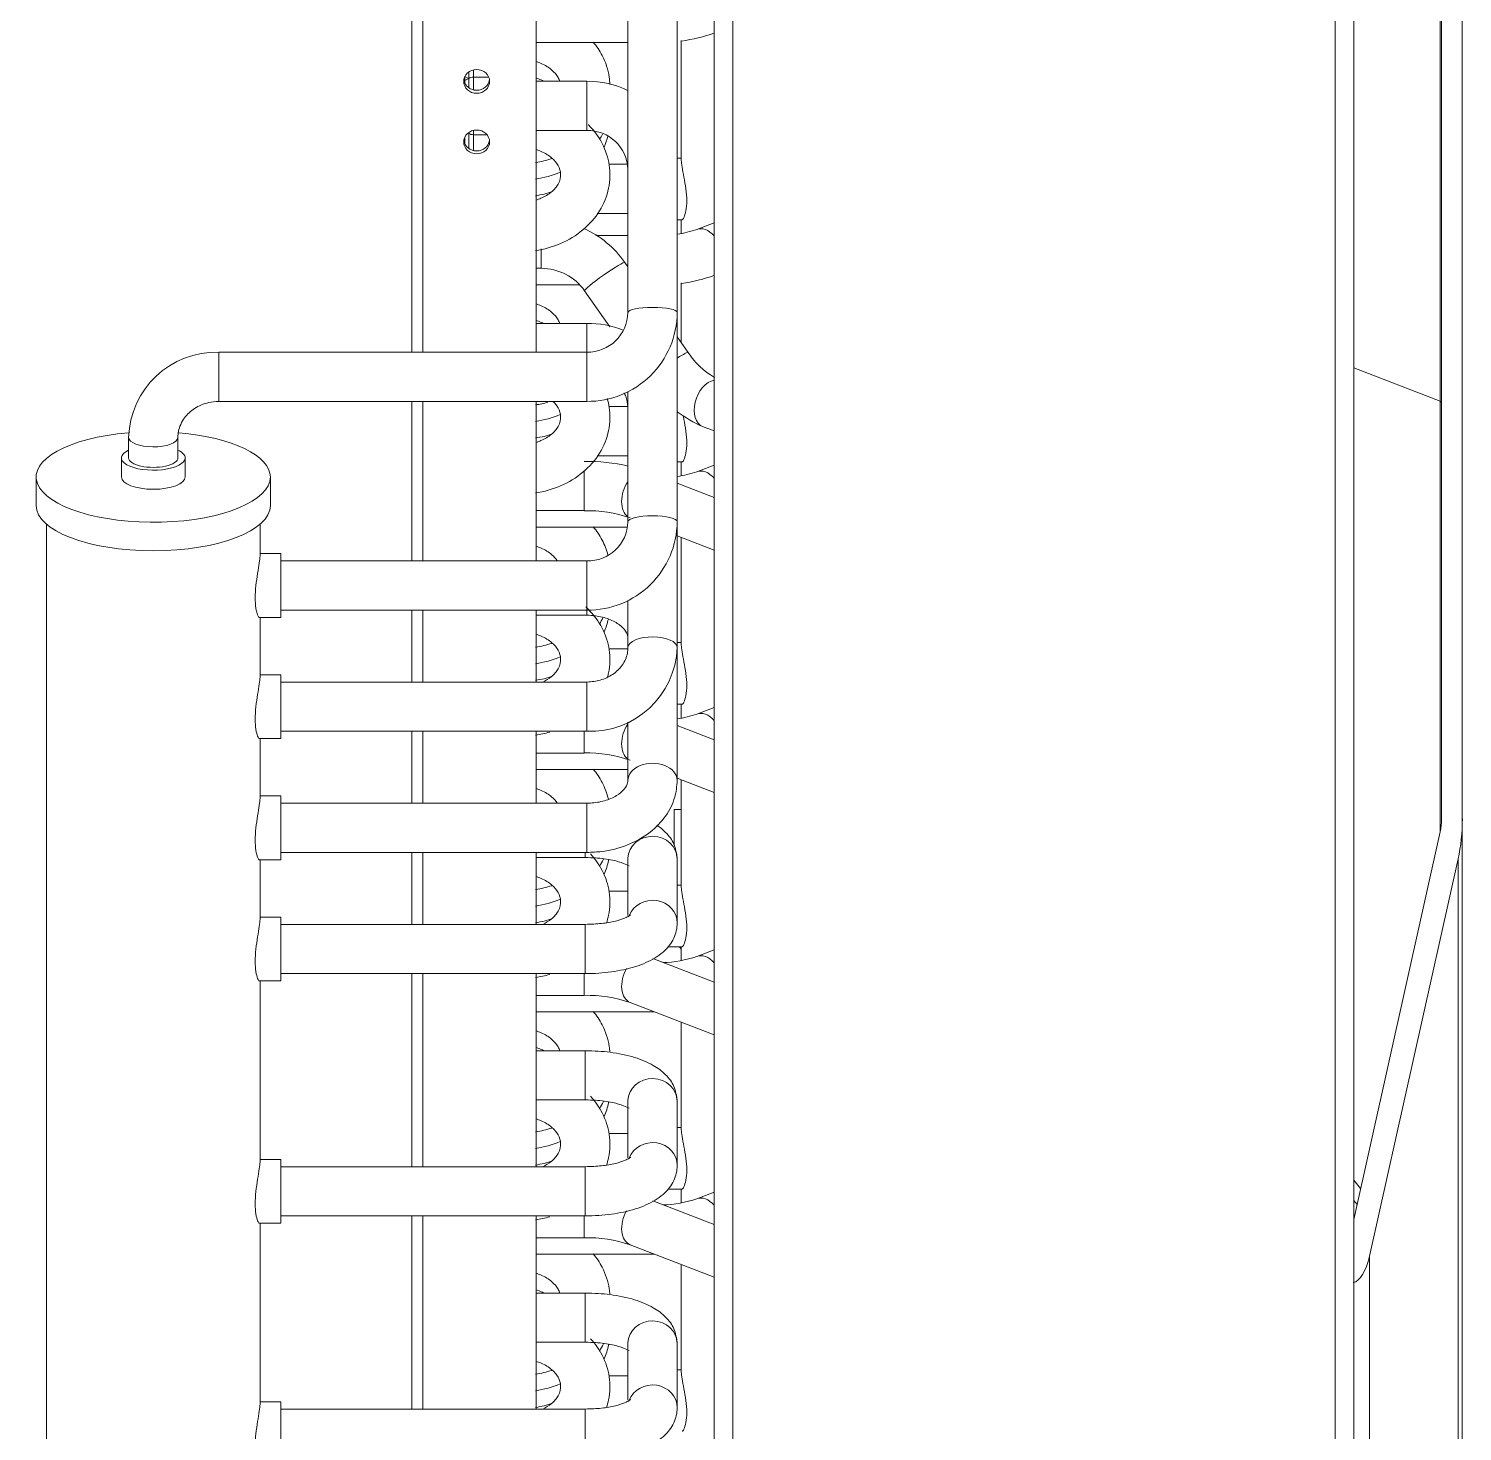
# Model space of a CAD drawing. Header units: millimetres. Extents: x 113490 to 142599, y -20467 to 115.
# Drawn here: x 120844.4 to 121121.4, y -6570.2 to -6299.1 of the extents above; entities that cross this region are included whole.
import ezdxf

# ---------------------------------------------------------------- set-up
doc = ezdxf.new("R2010")
doc.units = ezdxf.units.MM
doc.layers.add('DV1_0', color=7, linetype='Continuous')

msp = doc.modelspace()

# ---------------------------------------------------------------- linework, layer by layer
at = {"layer": 'DV1_0', "color": 7, "linetype": 'Continuous', "lineweight": 20}
for p, q in [((121096.85, -8325.97), (121096.85, -6152.97)), ((120920.54, -6361.59), (120920.54, -6234.47)), ((120980.45, -7287.37), (120980.45, -6239.37)), ((121117.15, -6265.18), (121117.15, -6371.07)), ((120928.68, -6309.1), (120928.68, -6308.26)), ((120928.68, -6308.28), (120928.68, -6308.26)), ((120928.68, -6309.65), (120928.68, -6309.1)), ((120929.41, -6308.68), (120929.41, -6307.42)), ((120929.41, -6310.49), (120929.41, -6308.68)), ((120930.31, -6308.43), (120930.31, -6307.01)), ((120930.31, -6310.9), (120930.31, -6308.43)), ((120952.24, -6309.23), (120952.24, -6318.75)), ((120928.68, -6321.36), (120928.68, -6319.97)), ((120929.41, -6319.31), (120929.41, -6319.13)), ((120929.41, -6322.2), (120929.41, -6319.31)), ((120930.31, -6319.55), (120930.31, -6318.72)), ((120930.31, -6322.61), (120930.31, -6319.55)), ((120943.41, -6341.63), (120943.41, -6345.38)), ((120952.24, -6356.08), (120952.24, -6361.59)), ((120881.14, -6361.59), (120881.14, -6371.11)), ((120952.24, -6361.59), (120952.24, -6371.11)), ((121100.45, -6364.62), (121117.15, -6371.07)), ((120920.54, -6401.94), (120920.54, -6371.11)), ((121117.15, -6371.07), (121117.15, -6454.45)), ((120951.73, -6384.44), (120951.73, -6392.23)), ((120952.24, -6411.46), (120952.24, -6401.94)), ((120920.54, -6425.36), (120920.54, -6411.46)), ((120952.24, -6411.46), (120952.24, -6412.45)), ((120952.24, -6434.88), (120952.24, -6425.36)), ((120920.54, -6448.78), (120920.54, -6434.88)), ((120951.73, -6434.88), (120951.73, -6439.08)), ((120952.24, -6458.3), (120952.24, -6448.78)), ((120920.54, -6472.21), (120920.54, -6458.3)), ((120951.94, -6458.3), (120951.94, -6459.3)), ((121120.64, -7234.81), (121120.64, -6459.51)), ((120951.94, -6481.73), (120951.94, -6472.21)), ((120920.54, -6519.05), (120920.54, -6481.73)), ((120951.73, -6481.73), (120951.73, -6485.93)), ((120951.94, -6496.63), (120951.94, -6506.15)), ((120951.94, -6528.57), (120951.94, -6519.05)), ((121100.45, -6521.64), (121101.79, -6523.25)), ((120920.54, -6565.9), (120920.54, -6528.57)), ((120951.73, -6528.57), (120951.73, -6532.78)), ((121103.48, -7265.15), (121103.48, -6536.34)), ((120951.94, -6543.47), (120951.94, -6552.99)), ((120951.94, -6575.42), (120951.94, -6565.9))]:
    msp.add_line(p, q, dxfattribs=at)
at = {"layer": 'DV1_0', "color": 7, "linetype": 'Continuous', "lineweight": 15}
for p, q in [((121100.45, -8325.97), (121100.45, -6152.97)), ((121117.44, -6451.75), (121117.44, -6162.73)), ((121121.44, -6451.75), (121121.44, -6162.73)), ((120918.44, -6361.59), (120918.44, -6234.47)), ((120942.44, -6361.59), (120942.44, -6234.47)), ((120976.85, -6239.37), (120976.85, -7287.37)), ((120960.18, -6279.56), (120960.18, -6353.93)), ((120969.7, -6353.93), (120969.7, -6279.56)), ((120942.44, -6301.74), (120960.18, -6301.74)), ((120970.49, -6301.35), (120970.49, -6324.57)), ((120928.68, -6308.28), (120929.39, -6308.69)), ((120929.41, -6308.68), (120928.68, -6309.1)), ((120933.28, -6308.43), (120930.31, -6308.43)), ((120952.24, -6309.23), (120942.44, -6309.23)), ((120929.28, -6319.23), (120929.41, -6319.31)), ((120930.31, -6319.55), (120932.93, -6319.55)), ((120942.44, -6318.75), (120952.24, -6318.75)), ((120960.18, -6325.26), (120956.51, -6325.26)), ((120970.49, -6324.06), (120969.7, -6324.06)), ((120954.24, -6334.78), (120960.18, -6334.78)), ((120969.7, -6335.98), (120970.66, -6335.98)), ((120970.49, -6335.98), (120970.49, -6338.62)), ((120976.85, -6336.56), (120973.49, -6337.86)), ((120960.18, -6339.07), (120954, -6339.07)), ((120960.18, -6345.1), (120959.59, -6344.26)), ((120942.44, -6345.38), (120943.41, -6345.38)), ((120942.44, -6348.59), (120950.69, -6348.59)), ((120951.8, -6349.73), (120956.7, -6356.7)), ((120970.49, -6348.2), (120970.49, -6359.76)), ((120952.24, -6356.08), (120942.44, -6356.08)), ((120969.7, -6394.4), (120969.7, -6353.93)), ((120971.81, -6361.63), (120969.7, -6358.63)), ((120952.24, -6361.59), (120881.14, -6361.59)), ((120960.18, -6369.23), (120960.18, -6394.4)), ((120881.14, -6371.11), (120952.24, -6371.11)), ((120918.44, -6401.94), (120918.44, -6371.11)), ((120942.44, -6401.94), (120942.44, -6371.11)), ((120960.18, -6372.1), (120956.51, -6372.1)), ((120863.68, -6378.06), (120863.68, -6382.03)), ((120873.2, -6382.03), (120873.2, -6378.06)), ((120974.62, -6375.97), (120976.85, -6376.83)), ((120862.28, -6382.03), (120862.28, -6385.72)), ((120874.6, -6385.72), (120874.6, -6382.03)), ((120954.24, -6381.62), (120960.18, -6381.62)), ((120969.7, -6382.82), (120970.66, -6382.82)), ((120970.49, -6382.82), (120970.49, -6385.46)), ((120976.85, -6383.41), (120973.49, -6384.71)), ((120845.81, -6385.72), (120845.81, -6391.25)), ((120891.07, -6391.25), (120891.07, -6385.72)), ((120976.85, -6389.68), (120969.7, -6386.92)), ((120942.44, -6392.23), (120951.73, -6392.23)), ((120847.81, -6394.85), (120847.81, -7155.92)), ((120889.07, -6401.09), (120889.07, -6394.85)), ((120969.7, -6418.71), (120969.7, -6394.4)), ((120942.44, -6395.43), (120960.08, -6395.43)), ((120969.7, -6397.12), (120976.85, -6399.89)), ((120970.49, -6397.43), (120970.49, -6418.27)), ((120893.07, -6400.54), (120889.07, -6400.54)), ((120893.07, -6400.54), (120893.07, -6412.86)), ((120952.24, -6401.94), (120893.07, -6401.94)), ((120893.07, -6411.46), (120952.24, -6411.46)), ((120918.44, -6425.36), (120918.44, -6411.46)), ((120942.44, -6425.36), (120942.44, -6411.46)), ((120960.18, -6409.59), (120960.18, -6418.71)), ((120888.92, -6412.86), (120893.07, -6412.86)), ((120889.07, -6424.52), (120889.07, -6412.86)), ((120942.44, -6412.45), (120952.24, -6412.45)), ((120960.18, -6418.95), (120956.51, -6418.95)), ((120970.49, -6417.75), (120969.7, -6417.75)), ((120969.7, -6444.35), (120969.7, -6418.71)), ((120893.07, -6423.96), (120889.07, -6423.96)), ((120893.07, -6423.96), (120893.07, -6436.28)), ((120952.24, -6425.36), (120893.07, -6425.36)), ((120969.7, -6429.67), (120970.66, -6429.67)), ((120970.49, -6429.67), (120970.49, -6432.31)), ((120976.85, -6430.26), (120973.49, -6431.55)), ((120960.18, -6433.11), (120960.18, -6444.35)), ((120976.85, -6436.53), (120969.7, -6433.76)), ((120888.92, -6436.28), (120893.07, -6436.28)), ((120889.07, -6447.94), (120889.07, -6436.28)), ((120893.07, -6434.88), (120952.24, -6434.88)), ((120918.44, -6448.78), (120918.44, -6434.88)), ((120942.44, -6448.78), (120942.44, -6434.88)), ((120942.44, -6439.08), (120951.73, -6439.08)), ((120942.44, -6442.28), (120960.18, -6442.28)), ((120969.7, -6443.97), (120976.85, -6446.74)), ((120970.49, -6444.28), (120970.49, -6465.12)), ((120893.07, -6447.38), (120889.07, -6447.38)), ((120893.07, -6447.38), (120893.07, -6459.7)), ((120952.24, -6448.78), (120893.07, -6448.78)), ((120969.09, -6450), (120970.49, -6450)), ((120969.09, -6450), (120969.09, -6456.82)), ((121121.44, -7233.65), (121121.44, -6451.75)), ((121100.45, -6529.23), (121117.17, -6454.33)), ((120893.07, -6458.3), (120952.24, -6458.3)), ((120918.44, -6472.21), (120918.44, -6458.3)), ((120942.44, -6472.21), (120942.44, -6458.3)), ((120888.92, -6459.7), (120893.07, -6459.7)), ((120889.07, -6471.36), (120889.07, -6459.7)), ((120942.44, -6459.3), (120951.94, -6459.3)), ((120960.18, -6459.57), (120960.18, -6470.5)), ((120969.7, -6471.94), (120969.7, -6459.57)), ((121103.48, -6536.34), (121120.64, -6459.51)), ((120960.18, -6465.8), (120956.51, -6465.8)), ((120970.49, -6464.6), (120969.7, -6464.6)), ((120893.07, -6470.81), (120889.07, -6470.81)), ((120893.07, -6470.81), (120893.07, -6483.13)), ((120951.94, -6472.21), (120893.07, -6472.21)), ((120967.94, -6476.52), (120970.66, -6476.52)), ((120970.15, -6476.52), (120970.49, -6477)), ((120970.49, -6476.52), (120970.49, -6479.16)), ((120976.85, -6477.1), (120973.49, -6478.4)), ((120976.85, -6483.38), (120964.98, -6478.79)), ((120888.92, -6483.13), (120893.07, -6483.13)), ((120889.07, -6518.21), (120889.07, -6483.13)), ((120893.07, -6481.73), (120951.94, -6481.73)), ((120918.44, -6519.05), (120918.44, -6481.73)), ((120942.44, -6519.05), (120942.44, -6481.73)), ((120942.44, -6485.93), (120951.73, -6485.93)), ((120942.44, -6489.13), (120965.33, -6489.13)), ((120960.62, -6487.31), (120976.85, -6493.58)), ((120970.49, -6491.12), (120970.49, -6511.96)), ((120951.94, -6496.63), (120942.44, -6496.63)), ((120942.44, -6506.15), (120951.94, -6506.15)), ((120960.18, -6506.41), (120960.18, -6517.35)), ((120969.7, -6518.79), (120969.7, -6506.41)), ((120960.18, -6512.65), (120956.51, -6512.65)), ((120970.49, -6511.45), (120969.7, -6511.45)), ((120893.07, -6517.65), (120889.07, -6517.65)), ((120893.07, -6517.65), (120893.07, -6529.97)), ((120951.94, -6519.05), (120893.07, -6519.05)), ((120967.94, -6523.37), (120970.66, -6523.37)), ((120970.49, -6523.37), (120970.49, -6526.01)), ((120976.85, -6523.95), (120973.49, -6525.25)), ((120976.85, -6530.23), (120964.98, -6525.63)), ((121100.45, -6525.6), (121101.09, -6526.37)), ((120888.92, -6529.97), (120893.07, -6529.97)), ((120889.07, -6565.06), (120889.07, -6529.97)), ((120893.07, -6528.57), (120951.94, -6528.57)), ((120918.44, -6565.9), (120918.44, -6528.57)), ((120942.44, -6565.9), (120942.44, -6528.57)), ((120942.44, -6532.78), (120951.73, -6532.78)), ((120942.44, -6535.98), (120965.33, -6535.98)), ((120960.62, -6534.15), (120976.85, -6540.43)), ((120970.49, -6537.97), (120970.49, -6558.81)), ((120951.94, -6543.47), (120942.44, -6543.47)), ((120942.44, -6552.99), (120951.94, -6552.99)), ((120960.18, -6553.26), (120960.18, -6564.2)), ((120969.7, -6565.64), (120969.7, -6553.26)), ((120970.49, -6558.3), (120969.7, -6558.3)), ((120960.18, -6559.5), (120956.51, -6559.5)), ((120893.07, -6564.5), (120889.07, -6564.5)), ((120893.07, -6564.5), (120893.07, -6576.82)), ((120951.94, -6565.9), (120893.07, -6565.9))]:
    msp.add_line(p, q, dxfattribs=at)
for centre, radius, start, end in [((120966.2, -6269.79), 31.95, 277.8144, 289.6142), ((120928.18, -6308.23), 1, 288.9333, 300), ((120930.31, -6310.23), 1.8, 90, 120), ((120952.44, -6326.49), 17.26, 63.1744, 90.6627), ((120930.31, -6317.75), 1.8, 240, 270), ((120952.44, -6326.49), 7.74, 1.516, 91.49), ((120943.42, -6355.64), 19.78, 35.1538, 65.3791), ((120966.14, -6316.18), 22.9, 279.0029, 288.7381), ((120943.42, -6355.64), 10.26, 35.1905, 90.0497), ((120966.2, -6316.64), 31.95, 277.8144, 289.6142), ((120952.37, -6353.78), 7.81, 269.0078, 358.9144), ((120952.38, -6353.79), 17.32, 269.5302, 359.534), ((120952.86, -6372.92), 16.85, 67.7345, 92.1258), ((120880.65, -6378.56), 16.98, 88.3492, 178.3151), ((120984.41, -6353.52), 14.98, 212.775, 239.8262), ((120984.39, -6353.52), 24.48, 233.1607, 246.4764), ((120952.27, -6418), 35.29, 76.9324, 90.8848), ((120966.14, -6363.02), 22.9, 279.0029, 288.7381), ((120952.27, -6418.09), 25.86, 71.1682, 91.202), ((120952.44, -6394.2), 17.26, 269.3249, 359.3271), ((120952.43, -6394.19), 7.75, 268.5802, 358.4138), ((120952.87, -6418.05), 16.84, 267.8415, 357.7692), ((120966.14, -6409.87), 22.9, 279.0029, 288.7381), ((120952.27, -6464.93), 25.86, 71.1682, 91.202), ((120966.14, -6456.72), 22.9, 271.9511, 288.7381), ((120952.27, -6511.78), 25.86, 71.1682, 91.202), ((120966.14, -6503.57), 22.9, 271.9511, 288.7381), ((120952.27, -6558.63), 25.86, 71.1682, 91.202)]:
    msp.add_arc(centre, radius, start, end, dxfattribs=at)
for centre in [(120930.94, -6309.24), (120930.94, -6320.96)]:
    msp.add_ellipse(centre, major_axis=(2.5, 0), ratio=0.922201, dxfattribs=at)
for centre, major_axis, ratio, start_param, end_param in [((120930.94, -6308.66), (2.5, 0), 0.922201, 3.267727, 6.157051), ((120930.94, -6320.38), (2.5, 0), 0.922201, 3.267727, 6.157051), ((120868.44, -6385.72), (22.63, 0), 0.386711, 1.78376, 6.283185), ((120868.44, -6378.06), (-4.76, 0), 0.386711, 3.117938, 3.141593), ((120868.44, -6385.72), (22.63, 0), 0.386711, 0, 1.352145), ((120868.44, -6382.03), (6.16, 0), 0.386711, 2.453923, 6.283185), ((120868.44, -6382.03), (6.16, 0), 0.386711, 0, 0.68767), ((120868.44, -6382.03), (-4.76, 0), 0.386711, 0, 3.141593), ((120868.44, -6385.72), (6.16, 0), 0.386711, 3.141593, 6.283185), ((120868.44, -6391.25), (22.63, 0), 0.386711, 3.141593, 6.283185), ((120964.94, -6418.71), (4.76, 0), 0.438938, 3.111885, 3.141593), ((121115.44, -6451.75), (0, 5.17), 0.386711, 4.18879, 4.712389), ((121115.44, -6451.75), (0, 15.52), 0.386711, 4.18879, 4.712389), ((120964.94, -6459.57), (-4.76, 0), 0.922201, 6.251303, 6.283185), ((120964.94, -6506.41), (4.76, 0), 0.922201, 3.10971, 3.141593), ((121100.02, -6531.17), (0, 10.34), 0.386711, 3.228859, 4.18879), ((120964.94, -6553.26), (4.76, 0), 0.922201, 3.10971, 3.141593)]:
    msp.add_ellipse(centre, major_axis=major_axis, ratio=ratio, start_param=start_param, end_param=end_param, dxfattribs=at)
at = {"layer": 'DV1_0', "color": 7, "linetype": 'Continuous', "lineweight": 20}
for centre, major_axis, ratio, start_param, end_param in [((120975.21, -6342.3), (-1.72, 4.44), 0.652095, 5.238853, 6.274826), ((120955.69, -6346.99), (-3.89, -2.74), 0.075619, 3.141593, 6.283185), ((120964.94, -6353.93), (-4.76, 0), 0.209871, 3.141593, 6.283185), ((120967.92, -6364.37), (-3.89, -2.74), 0.075619, 3.141593, 4.183963), ((120976.33, -6371.53), (1.72, 4.44), 0.652095, 0.38078, 3.141593), ((121116.44, -6371.35), (-1, 0), 0.386711, 3.141593, 3.926991), ((120868.44, -6378.06), (-4.76, 0), 0.386711, 6.282517, 6.283185), ((120868.44, -6378.06), (-4.76, 0), 0.386711, 0, 3.117938), ((120962.33, -6389.17), (1.72, 4.44), 0.652095, 1.229493, 2.982655), ((120975.21, -6389.15), (-1.72, 4.44), 0.652095, 5.238853, 6.274826), ((120964.94, -6394.4), (-4.76, 0), 0.250832, 3.141593, 6.283185), ((120964.94, -6418.71), (4.76, 0), 0.438938, 0, 3.111885), ((120962.33, -6436.02), (1.72, 4.44), 0.652095, 1.229493, 2.982655), ((120975.21, -6435.99), (-1.72, 4.44), 0.652095, 5.238853, 6.274826), ((120964.94, -6444.35), (4.76, 0), 0.689618, 0, 3.153695), ((120964.94, -6444.35), (4.76, 0), 0.689618, 6.282393, 6.283185), ((120964.94, -6459.57), (-4.76, 0), 0.922201, 3.141593, 6.251303), ((120964.94, -6471.94), (-4.76, 0), 0.922201, 3.140202, 5.94937), ((120975.21, -6482.84), (-1.72, 4.44), 0.652095, 5.238853, 6.274826), ((120962.33, -6482.87), (1.72, 4.44), 0.652095, 1.336791, 3.141593), ((120964.94, -6506.41), (4.76, 0), 0.922201, 0, 3.10971), ((120964.94, -6518.79), (4.76, 0), 0.922201, 0, 2.807778), ((120964.94, -6518.79), (4.76, 0), 0.922201, 6.281795, 6.283185), ((120975.21, -6529.69), (-1.72, 4.44), 0.652095, 5.238853, 6.274826), ((120962.33, -6529.71), (1.72, 4.44), 0.652095, 1.336791, 3.141593), ((120964.94, -6553.26), (4.76, 0), 0.922201, 0, 3.10971), ((120964.94, -6565.64), (4.76, 0), 0.922201, 0, 2.807778), ((120964.94, -6565.64), (4.76, 0), 0.922201, 6.281795, 6.283185)]:
    msp.add_ellipse(centre, major_axis=major_axis, ratio=ratio, start_param=start_param, end_param=end_param, dxfattribs=at)
at = {"layer": 'DV1_0', "color": 7, "linetype": 'Continuous', "lineweight": 15}
for points, knots in [([(120956.69, -6309.83), (120956.67, -6309.35), (120956.5, -6307.42), (120955.56, -6304.57), (120954.14, -6302.46), (120953.48, -6301.66)], [0.5095994, 0.5095994, 0.5095994, 0.5095994, 0.5389954, 0.6295725, 0.6922925, 0.6922925, 0.6922925, 0.6922925]), ([(120942.39, -6305.41), (120942.74, -6305.51), (120943.92, -6305.95), (120945.58, -6306.98), (120946.62, -6308.28), (120946.94, -6309), (120947.02, -6309.25)], [0.1185798, 0.1185798, 0.1185798, 0.1185798, 0.1597878, 0.2625505, 0.3669927, 0.4214124, 0.4214124, 0.4214124, 0.4214124]), ([(120942.39, -6308.61), (120942.74, -6308.72), (120943.25, -6308.9), (120943.72, -6309.12), (120943.87, -6309.2)], [0.11857978, 0.11857978, 0.11857978, 0.11857978, 0.15978775, 0.18070503, 0.18070503, 0.18070503, 0.18070503]), ([(120942.34, -6341.95), (120943.95, -6341.71), (120947.34, -6340.75), (120951.64, -6338.14), (120954.92, -6334.42), (120956.69, -6330.02), (120956.82, -6325.43), (120955.42, -6321.16), (120953.61, -6318.71), (120952.53, -6317.63), (120952.51, -6317.62)], [0.0583857, 0.0583857, 0.0583857, 0.0583857, 0.152418, 0.2509651, 0.3494831, 0.4459674, 0.5389954, 0.6295725, 0.7196218, 0.7209847, 0.7209847, 0.7209847, 0.7209847]), ([(120954.66, -6320.51), (120954.67, -6320.49), (120954.88, -6320.15), (120955.08, -6319.8), (120955.25, -6319.46)], [0.34824491, 0.34824491, 0.34824491, 0.34824491, 0.34948308, 0.37273873, 0.37273873, 0.37273873, 0.37273873]), ([(120942.39, -6322.42), (120942.74, -6322.53), (120943.92, -6322.96), (120945.58, -6324), (120946.87, -6325.6), (120947.32, -6327.24), (120946.99, -6328.87), (120945.56, -6330.64), (120943.88, -6331.67), (120942.73, -6332.09), (120942.4, -6332.2)], [0.1185798, 0.1185798, 0.1185798, 0.1185798, 0.1597878, 0.2625505, 0.3669927, 0.4836914, 0.6319137, 0.7415815, 0.8416159, 0.8813455, 0.8813455, 0.8813455, 0.8813455]), ([(120970.49, -6324.52), (120970.49, -6325.13), (120970.73, -6326.33), (120971.28, -6329.19), (120971.54, -6330.86), (120971.54, -6332.32)], [0.75, 0.75, 0.75, 0.75, 0.875, 0.875, 1, 1, 1, 1]), ([(120971.54, -6332.32), (120971.54, -6333.79), (120971.28, -6334.95), (120970.87, -6335.82), (120970.74, -6335.97), (120970.65, -6335.97)], [0, 0, 0, 0, 0.125, 0.125, 0.1870962, 0.1870962, 0.1870962, 0.1870962]), ([(120942.39, -6352.25), (120942.74, -6352.36), (120943.92, -6352.79), (120945.58, -6353.83), (120946.62, -6355.12), (120946.94, -6355.85), (120947.02, -6356.1)], [0.1185798, 0.1185798, 0.1185798, 0.1185798, 0.1597878, 0.2625505, 0.3669927, 0.4214124, 0.4214124, 0.4214124, 0.4214124]), ([(120942.39, -6355.46), (120942.74, -6355.56), (120943.25, -6355.75), (120943.72, -6355.97), (120943.87, -6356.05)], [0.11857978, 0.11857978, 0.11857978, 0.11857978, 0.15978775, 0.18070503, 0.18070503, 0.18070503, 0.18070503]), ([(120959.45, -6369.48), (120959.56, -6369.68), (120959.99, -6370.58), (120960.11, -6371.46), (120960.18, -6372.25)], [0.7073383, 0.7073383, 0.7073383, 0.7073383, 0.7749396, 1, 1, 1, 1]), ([(120873.2, -6378.06), (120873.22, -6377.63), (120873.3, -6376.4), (120874.24, -6374.3), (120876.33, -6372.34), (120878.83, -6371.27), (120880.41, -6371.15), (120881.14, -6371.11)], [0, 0, 0, 0, 0.113275, 0.382658, 0.607204, 0.844554, 1, 1, 1, 1]), ([(120942.34, -6388.79), (120943.95, -6388.56), (120947.34, -6387.59), (120951.64, -6384.99), (120954.92, -6381.27), (120956.69, -6376.86), (120956.8, -6373.17), (120956.35, -6371.13), (120956.19, -6370.57)], [0.0583857, 0.0583857, 0.0583857, 0.0583857, 0.152418, 0.2509651, 0.3494831, 0.4459674, 0.5389954, 0.5750165, 0.5750165, 0.5750165, 0.5750165]), ([(120945.68, -6371.1), (120946.11, -6371.51), (120946.89, -6372.52), (120947.32, -6374.09), (120946.99, -6375.72), (120945.56, -6377.49), (120943.88, -6378.52), (120942.73, -6378.94), (120942.4, -6379.04)], [0.278638, 0.278638, 0.278638, 0.278638, 0.3669927, 0.4836914, 0.6319137, 0.7415815, 0.8416159, 0.8813455, 0.8813455, 0.8813455, 0.8813455]), ([(120970.85, -6373.81), (120970.9, -6374.07), (120970.95, -6374.33), (120971.28, -6376.04), (120971.54, -6377.7), (120971.54, -6379.17)], [0.8509161, 0.8509161, 0.8509161, 0.8509161, 0.875, 0.875, 1, 1, 1, 1]), ([(120971.54, -6379.17), (120971.54, -6380.63), (120971.28, -6381.8), (120970.87, -6382.67), (120970.74, -6382.82), (120970.65, -6382.82)], [0, 0, 0, 0, 0.125, 0.125, 0.1870962, 0.1870962, 0.1870962, 0.1870962]), ([(120956.3, -6400.81), (120956.05, -6399.81), (120955.31, -6397.89), (120954.14, -6396.15), (120953.48, -6395.35)], [0.5663263, 0.5663263, 0.5663263, 0.5663263, 0.6295725, 0.6922925, 0.6922925, 0.6922925, 0.6922925]), ([(120942.39, -6399.1), (120942.74, -6399.21), (120943.92, -6399.64), (120945.46, -6400.6), (120946.26, -6401.53), (120946.53, -6401.94)], [0.1185798, 0.1185798, 0.1185798, 0.1185798, 0.1597878, 0.2625505, 0.3489649, 0.3489649, 0.3489649, 0.3489649]), ([(120888.93, -6412.85), (120888.84, -6412.85), (120888.73, -6412.7), (120888.36, -6411.79), (120888.13, -6410.57), (120888.13, -6407.59), (120888.36, -6405.85), (120888.73, -6403.62), (120888.85, -6402.94), (120889.02, -6401.79), (120889.07, -6401.33), (120889.07, -6401.02), (120889.07, -6401.02), (120889.07, -6401.01)], [0.0626912, 0.0626912, 0.0626912, 0.0626912, 0.125, 0.125, 0.25, 0.25, 0.375, 0.375, 0.4375, 0.4375, 0.5, 0.5, 0.5000642, 0.5000642, 0.5000642, 0.5000642]), ([(120956.24, -6424.42), (120956.31, -6424.15), (120956.73, -6422.41), (120956.82, -6419.12), (120955.42, -6414.85), (120953.47, -6412.22), (120952.2, -6411.01), (120952.01, -6410.84)], [0.428722, 0.428722, 0.428722, 0.428722, 0.4459674, 0.5389954, 0.6295725, 0.7196218, 0.734721, 0.734721, 0.734721, 0.734721]), ([(120952.24, -6412.45), (120952.84, -6412.47), (120954.25, -6412.53), (120956.62, -6413.14), (120958.68, -6414.29), (120959.88, -6415.61), (120960.15, -6416.41), (120960.18, -6416.78), (120960.18, -6416.89)], [0, 0, 0, 0, 0.11563, 0.316203, 0.515944, 0.713458, 0.927615, 1, 1, 1, 1]), ([(120954.66, -6414.2), (120954.67, -6414.18), (120954.92, -6413.78), (120955.15, -6413.36), (120955.35, -6412.95)], [0.34824491, 0.34824491, 0.34824491, 0.34824491, 0.34948308, 0.37731037, 0.37731037, 0.37731037, 0.37731037]), ([(120942.39, -6416.12), (120942.74, -6416.22), (120943.92, -6416.66), (120945.58, -6417.69), (120946.87, -6419.29), (120947.32, -6420.94), (120946.99, -6422.57), (120945.62, -6424.27), (120944.34, -6425.08), (120943.7, -6425.39)], [0.1185798, 0.1185798, 0.1185798, 0.1185798, 0.1597878, 0.2625505, 0.3669927, 0.4836914, 0.6319137, 0.7415815, 0.8270344, 0.8270344, 0.8270344, 0.8270344]), ([(120960.18, -6418.71), (120960.16, -6419.11), (120960.09, -6420.2), (120959.25, -6422.12), (120957.38, -6423.94), (120954.89, -6425.13), (120953.2, -6425.29), (120952.24, -6425.36)], [0, 0, 0, 0, 0.113132, 0.363087, 0.586331, 0.797657, 1, 1, 1, 1]), ([(120970.49, -6418.22), (120970.49, -6418.82), (120970.73, -6420.03), (120971.28, -6422.89), (120971.54, -6424.55), (120971.54, -6426.02)], [0.75, 0.75, 0.75, 0.75, 0.875, 0.875, 1, 1, 1, 1]), ([(120888.93, -6436.27), (120888.84, -6436.28), (120888.73, -6436.12), (120888.36, -6435.21), (120888.13, -6434), (120888.13, -6431.01), (120888.36, -6429.28), (120888.73, -6427.04), (120888.85, -6426.36), (120889.02, -6425.22), (120889.07, -6424.75), (120889.07, -6424.44), (120889.07, -6424.44), (120889.07, -6424.44)], [0.0626912, 0.0626912, 0.0626912, 0.0626912, 0.125, 0.125, 0.25, 0.25, 0.375, 0.375, 0.4375, 0.4375, 0.5, 0.5, 0.5000642, 0.5000642, 0.5000642, 0.5000642]), ([(120971.54, -6426.02), (120971.54, -6427.48), (120971.28, -6428.64), (120970.87, -6429.52), (120970.74, -6429.66), (120970.65, -6429.66)], [0, 0, 0, 0, 0.125, 0.125, 0.1870962, 0.1870962, 0.1870962, 0.1870962]), ([(120952.24, -6458.3), (120953.29, -6458.27), (120955.82, -6458.16), (120960.25, -6457.02), (120964.48, -6454.64), (120967.59, -6451.44), (120969.39, -6447.83), (120969.61, -6445.56), (120969.7, -6444.35)], [0, 0, 0, 0, 0.108568, 0.305149, 0.505121, 0.684518, 0.857479, 1, 1, 1, 1]), ([(120960.18, -6444.35), (120960.17, -6444.51), (120960.13, -6444.97), (120959.66, -6445.98), (120958.06, -6447.38), (120955.76, -6448.39), (120953.59, -6448.76), (120952.5, -6448.78), (120952.24, -6448.78)], [0, 0, 0, 0, 0.114391, 0.354436, 0.549545, 0.755519, 0.950964, 1, 1, 1, 1]), ([(120956.39, -6448.01), (120956.13, -6446.9), (120955.38, -6444.84), (120954.14, -6443), (120953.48, -6442.2)], [0.5586742, 0.5586742, 0.5586742, 0.5586742, 0.6295725, 0.6922925, 0.6922925, 0.6922925, 0.6922925]), ([(120942.39, -6445.95), (120942.74, -6446.06), (120943.92, -6446.49), (120945.46, -6447.45), (120946.26, -6448.37), (120946.53, -6448.79)], [0.1185798, 0.1185798, 0.1185798, 0.1185798, 0.1597878, 0.2625505, 0.3489649, 0.3489649, 0.3489649, 0.3489649]), ([(120888.93, -6459.7), (120888.84, -6459.7), (120888.73, -6459.55), (120888.36, -6458.64), (120888.13, -6457.42), (120888.13, -6454.44), (120888.36, -6452.7), (120888.73, -6450.47), (120888.85, -6449.78), (120889.02, -6448.64), (120889.07, -6448.18), (120889.07, -6447.86), (120889.07, -6447.86), (120889.07, -6447.86)], [0.0626912, 0.0626912, 0.0626912, 0.0626912, 0.125, 0.125, 0.25, 0.25, 0.375, 0.375, 0.4375, 0.4375, 0.5, 0.5, 0.5000642, 0.5000642, 0.5000642, 0.5000642]), ([(120969.7, -6459.57), (120969.56, -6458.48), (120969.3, -6456.65), (120967.65, -6454.45), (120966.36, -6453.43), (120965.74, -6453.03)], [0, 0, 0, 0, 0.1402364, 0.2769006, 0.3875911, 0.3875911, 0.3875911, 0.3875911]), ([(120956.03, -6471.95), (120956.2, -6471.46), (120956.72, -6469.5), (120956.82, -6465.97), (120955.48, -6461.87), (120953.83, -6459.57), (120952.94, -6458.6)], [0.414145, 0.414145, 0.414145, 0.414145, 0.4459674, 0.5389954, 0.6295725, 0.7087265, 0.7087265, 0.7087265, 0.7087265]), ([(120951.94, -6459.3), (120952.66, -6459.31), (120954.39, -6459.35), (120957.15, -6459.73), (120959.33, -6460.37), (120960.16, -6460.77), (120960.39, -6460.91)], [0, 0, 0, 0, 0.110607, 0.3123185, 0.4783978, 0.6079175, 0.6079175, 0.6079175, 0.6079175]), ([(120954.66, -6461.05), (120954.67, -6461.03), (120954.96, -6460.57), (120955.21, -6460.09), (120955.44, -6459.62)], [0.34824491, 0.34824491, 0.34824491, 0.34824491, 0.34948308, 0.38137657, 0.38137657, 0.38137657, 0.38137657]), ([(120955.59, -6462.49), (120955.96, -6461.64), (120956.26, -6460.71), (120956.45, -6459.76), (120956.46, -6459.71)], [0.38886036, 0.38886036, 0.38886036, 0.38886036, 0.44596741, 0.44872652, 0.44872652, 0.44872652, 0.44872652]), ([(120942.39, -6462.97), (120942.74, -6463.07), (120943.92, -6463.51), (120945.58, -6464.54), (120946.87, -6466.14), (120947.32, -6467.78), (120946.99, -6469.41), (120945.62, -6471.12), (120944.34, -6471.93), (120943.7, -6472.24)], [0.1185798, 0.1185798, 0.1185798, 0.1185798, 0.1597878, 0.2625505, 0.3669927, 0.4836914, 0.6319137, 0.7415815, 0.8270344, 0.8270344, 0.8270344, 0.8270344]), ([(120970.49, -6465.06), (120970.49, -6465.67), (120970.73, -6466.87), (120971.28, -6469.73), (120971.54, -6471.4), (120971.54, -6472.86)], [0.75, 0.75, 0.75, 0.75, 0.875, 0.875, 1, 1, 1, 1]), ([(120888.93, -6483.12), (120888.84, -6483.12), (120888.73, -6482.97), (120888.36, -6482.06), (120888.13, -6480.84), (120888.13, -6477.86), (120888.36, -6476.12), (120888.73, -6473.89), (120888.85, -6473.21), (120889.02, -6472.06), (120889.07, -6471.6), (120889.07, -6471.29), (120889.07, -6471.29), (120889.07, -6471.29)], [0.0626912, 0.0626912, 0.0626912, 0.0626912, 0.125, 0.125, 0.25, 0.25, 0.375, 0.375, 0.4375, 0.4375, 0.5, 0.5, 0.5000642, 0.5000642, 0.5000642, 0.5000642]), ([(120960.7, -6470.38), (120960.71, -6470.38), (120960.52, -6470.55), (120959.55, -6471.04), (120957.75, -6471.62), (120955.05, -6472.11), (120953.1, -6472.17), (120951.94, -6472.21)], [0.2747221, 0.2747221, 0.2747221, 0.2747221, 0.3827161, 0.5031522, 0.6482988, 0.8218399, 1, 1, 1, 1]), ([(120951.94, -6481.73), (120952.9, -6481.71), (120955.28, -6481.66), (120959.54, -6481.06), (120963.72, -6479.75), (120966.86, -6477.88), (120969, -6475.42), (120969.67, -6473.18), (120969.7, -6472.09), (120969.7, -6471.94)], [0, 0, 0, 0, 0.101387, 0.296206, 0.497747, 0.688376, 0.837063, 0.980889, 1, 1, 1, 1]), ([(120971.54, -6472.86), (120971.54, -6474.33), (120971.28, -6475.49), (120970.87, -6476.37), (120970.74, -6476.51), (120970.65, -6476.51)], [0, 0, 0, 0, 0.125, 0.125, 0.1870962, 0.1870962, 0.1870962, 0.1870962]), ([(120956.68, -6496.91), (120956.65, -6496.54), (120956.46, -6494.71), (120955.56, -6491.96), (120954.14, -6489.85), (120953.48, -6489.05)], [0.5159595, 0.5159595, 0.5159595, 0.5159595, 0.5389954, 0.6295725, 0.6922925, 0.6922925, 0.6922925, 0.6922925]), ([(120942.39, -6492.8), (120942.74, -6492.9), (120943.92, -6493.34), (120945.58, -6494.37), (120946.62, -6495.67), (120946.94, -6496.39), (120947.02, -6496.64)], [0.1185798, 0.1185798, 0.1185798, 0.1185798, 0.1597878, 0.2625505, 0.3669927, 0.4214124, 0.4214124, 0.4214124, 0.4214124]), ([(120942.39, -6496), (120942.74, -6496.11), (120943.25, -6496.29), (120943.72, -6496.51), (120943.87, -6496.59)], [0.11857978, 0.11857978, 0.11857978, 0.11857978, 0.15978775, 0.18070503, 0.18070503, 0.18070503, 0.18070503]), ([(120969.7, -6506.41), (120969.56, -6505.32), (120969.3, -6503.49), (120967.48, -6501.08), (120964.97, -6499.26), (120961.46, -6497.8), (120956.85, -6496.81), (120953.7, -6496.68), (120951.94, -6496.63)], [0, 0, 0, 0, 0.140236, 0.276901, 0.426209, 0.609858, 0.812983, 1, 1, 1, 1]), ([(120956.03, -6518.79), (120956.2, -6518.3), (120956.72, -6516.35), (120956.82, -6512.82), (120955.48, -6508.72), (120953.83, -6506.42), (120952.94, -6505.45)], [0.414145, 0.414145, 0.414145, 0.414145, 0.4459674, 0.5389954, 0.6295725, 0.7087265, 0.7087265, 0.7087265, 0.7087265]), ([(120951.94, -6506.15), (120952.66, -6506.16), (120954.39, -6506.2), (120957.15, -6506.58), (120959.33, -6507.22), (120960.16, -6507.62), (120960.39, -6507.75)], [0, 0, 0, 0, 0.110607, 0.3123185, 0.4783978, 0.6079175, 0.6079175, 0.6079175, 0.6079175]), ([(120954.66, -6507.9), (120954.67, -6507.88), (120954.96, -6507.42), (120955.21, -6506.94), (120955.44, -6506.47)], [0.34824491, 0.34824491, 0.34824491, 0.34824491, 0.34948308, 0.38137657, 0.38137657, 0.38137657, 0.38137657]), ([(120955.59, -6509.34), (120955.96, -6508.48), (120956.26, -6507.56), (120956.45, -6506.61), (120956.46, -6506.56)], [0.38886036, 0.38886036, 0.38886036, 0.38886036, 0.44596741, 0.44872652, 0.44872652, 0.44872652, 0.44872652]), ([(120942.39, -6509.81), (120942.74, -6509.92), (120943.92, -6510.35), (120945.58, -6511.39), (120946.87, -6512.99), (120947.32, -6514.63), (120946.99, -6516.26), (120945.62, -6517.96), (120944.34, -6518.78), (120943.7, -6519.08)], [0.1185798, 0.1185798, 0.1185798, 0.1185798, 0.1597878, 0.2625505, 0.3669927, 0.4836914, 0.6319137, 0.7415815, 0.8270344, 0.8270344, 0.8270344, 0.8270344]), ([(120970.49, -6511.91), (120970.49, -6512.52), (120970.73, -6513.72), (120971.28, -6516.58), (120971.54, -6518.25), (120971.54, -6519.71)], [0.75, 0.75, 0.75, 0.75, 0.875, 0.875, 1, 1, 1, 1]), ([(120888.93, -6529.97), (120888.84, -6529.97), (120888.73, -6529.82), (120888.36, -6528.91), (120888.13, -6527.69), (120888.13, -6524.71), (120888.36, -6522.97), (120888.73, -6520.74), (120888.85, -6520.06), (120889.02, -6518.91), (120889.07, -6518.45), (120889.07, -6518.13), (120889.07, -6518.13), (120889.07, -6518.13)], [0.0626912, 0.0626912, 0.0626912, 0.0626912, 0.125, 0.125, 0.25, 0.25, 0.375, 0.375, 0.4375, 0.4375, 0.5, 0.5, 0.5000642, 0.5000642, 0.5000642, 0.5000642]), ([(120960.7, -6517.23), (120960.71, -6517.23), (120960.52, -6517.4), (120959.55, -6517.89), (120957.75, -6518.47), (120955.05, -6518.95), (120953.1, -6519.02), (120951.94, -6519.05)], [0.2747221, 0.2747221, 0.2747221, 0.2747221, 0.3827161, 0.5031522, 0.6482988, 0.8218399, 1, 1, 1, 1]), ([(120951.94, -6528.57), (120952.9, -6528.56), (120955.28, -6528.5), (120959.54, -6527.91), (120963.72, -6526.6), (120966.86, -6524.73), (120969, -6522.27), (120969.67, -6520.03), (120969.7, -6518.94), (120969.7, -6518.79)], [0, 0, 0, 0, 0.101387, 0.296206, 0.497747, 0.688376, 0.837063, 0.980889, 1, 1, 1, 1]), ([(120971.54, -6519.71), (120971.54, -6521.18), (120971.28, -6522.34), (120970.87, -6523.21), (120970.74, -6523.36), (120970.65, -6523.36)], [0, 0, 0, 0, 0.125, 0.125, 0.1870962, 0.1870962, 0.1870962, 0.1870962]), ([(120956.68, -6543.76), (120956.65, -6543.39), (120956.46, -6541.56), (120955.56, -6538.81), (120954.14, -6536.7), (120953.48, -6535.9)], [0.5159595, 0.5159595, 0.5159595, 0.5159595, 0.5389954, 0.6295725, 0.6922925, 0.6922925, 0.6922925, 0.6922925]), ([(120942.39, -6539.65), (120942.74, -6539.75), (120943.92, -6540.19), (120945.58, -6541.22), (120946.62, -6542.51), (120946.94, -6543.24), (120947.02, -6543.49)], [0.1185798, 0.1185798, 0.1185798, 0.1185798, 0.1597878, 0.2625505, 0.3669927, 0.4214124, 0.4214124, 0.4214124, 0.4214124]), ([(120942.39, -6542.85), (120942.74, -6542.95), (120943.25, -6543.14), (120943.72, -6543.36), (120943.87, -6543.44)], [0.11857978, 0.11857978, 0.11857978, 0.11857978, 0.15978775, 0.18070503, 0.18070503, 0.18070503, 0.18070503]), ([(120969.7, -6553.26), (120969.56, -6552.17), (120969.3, -6550.34), (120967.48, -6547.93), (120964.97, -6546.1), (120961.46, -6544.64), (120956.85, -6543.66), (120953.7, -6543.53), (120951.94, -6543.47)], [0, 0, 0, 0, 0.140236, 0.276901, 0.426209, 0.609858, 0.812983, 1, 1, 1, 1]), ([(120951.94, -6552.99), (120952.66, -6553.01), (120954.39, -6553.05), (120957.15, -6553.43), (120959.33, -6554.06), (120960.16, -6554.46), (120960.39, -6554.6)], [0, 0, 0, 0, 0.110607, 0.3123185, 0.4783978, 0.6079175, 0.6079175, 0.6079175, 0.6079175]), ([(120956.03, -6565.64), (120956.2, -6565.15), (120956.72, -6563.2), (120956.82, -6559.67), (120955.48, -6555.57), (120953.83, -6553.26), (120952.94, -6552.3)], [0.414145, 0.414145, 0.414145, 0.414145, 0.4459674, 0.5389954, 0.6295725, 0.7087265, 0.7087265, 0.7087265, 0.7087265]), ([(120954.66, -6554.75), (120954.67, -6554.73), (120954.96, -6554.26), (120955.21, -6553.79), (120955.44, -6553.32)], [0.34824491, 0.34824491, 0.34824491, 0.34824491, 0.34948308, 0.38137657, 0.38137657, 0.38137657, 0.38137657]), ([(120955.59, -6556.19), (120955.96, -6555.33), (120956.26, -6554.4), (120956.45, -6553.45), (120956.46, -6553.41)], [0.38886036, 0.38886036, 0.38886036, 0.38886036, 0.44596741, 0.44872652, 0.44872652, 0.44872652, 0.44872652]), ([(120942.39, -6556.66), (120942.74, -6556.77), (120943.92, -6557.2), (120945.58, -6558.24), (120946.87, -6559.84), (120947.32, -6561.48), (120946.99, -6563.11), (120945.62, -6564.81), (120944.34, -6565.63), (120943.7, -6565.93)], [0.1185798, 0.1185798, 0.1185798, 0.1185798, 0.1597878, 0.2625505, 0.3669927, 0.4836914, 0.6319137, 0.7415815, 0.8270344, 0.8270344, 0.8270344, 0.8270344]), ([(120970.49, -6558.76), (120970.49, -6559.37), (120970.73, -6560.57), (120971.28, -6563.43), (120971.54, -6565.1), (120971.54, -6566.56)], [0.75, 0.75, 0.75, 0.75, 0.875, 0.875, 1, 1, 1, 1]), ([(120960.7, -6564.08), (120960.71, -6564.07), (120960.52, -6564.25), (120959.55, -6564.74), (120957.75, -6565.32), (120955.05, -6565.8), (120953.1, -6565.87), (120951.94, -6565.9)], [0.2747221, 0.2747221, 0.2747221, 0.2747221, 0.3827161, 0.5031522, 0.6482988, 0.8218399, 1, 1, 1, 1]), ([(120888.93, -6576.82), (120888.84, -6576.82), (120888.73, -6576.67), (120888.36, -6575.76), (120888.13, -6574.54), (120888.13, -6571.56), (120888.36, -6569.82), (120888.73, -6567.59), (120888.85, -6566.9), (120889.02, -6565.76), (120889.07, -6565.3), (120889.07, -6564.98), (120889.07, -6564.98), (120889.07, -6564.98)], [0.0626912, 0.0626912, 0.0626912, 0.0626912, 0.125, 0.125, 0.25, 0.25, 0.375, 0.375, 0.4375, 0.4375, 0.5, 0.5, 0.5000642, 0.5000642, 0.5000642, 0.5000642]), ([(120951.94, -6575.42), (120952.9, -6575.41), (120955.28, -6575.35), (120959.54, -6574.76), (120963.72, -6573.44), (120966.86, -6571.58), (120969, -6569.11), (120969.67, -6566.87), (120969.7, -6565.78), (120969.7, -6565.64)], [0, 0, 0, 0, 0.101387, 0.296206, 0.497747, 0.688376, 0.837063, 0.980889, 1, 1, 1, 1]), ([(120971.54, -6566.56), (120971.54, -6568.02), (120971.28, -6569.19), (120970.87, -6570.06), (120970.74, -6570.21), (120970.65, -6570.21)], [0, 0, 0, 0, 0.125, 0.125, 0.1870962, 0.1870962, 0.1870962, 0.1870962])]:
    msp.add_open_spline(points, degree=3, knots=knots, dxfattribs=at)
for points in [[(120955.59, -6321.95), (120955.89, -6321.26), (120956.13, -6320.54), (120956.32, -6319.82)], [(120942.34, -6324.93), (120943.39, -6324.78), (120944.46, -6324.52), (120945.5, -6324.18)], [(120942.34, -6328.13), (120943.93, -6327.9), (120945.57, -6327.44), (120947.08, -6326.8)], [(120942.34, -6331.34), (120943.43, -6331.18), (120944.54, -6330.91), (120945.62, -6330.55)], [(120942.34, -6371.78), (120943.13, -6371.66), (120943.93, -6371.49), (120944.72, -6371.27)], [(120942.34, -6374.98), (120943.93, -6374.75), (120945.57, -6374.28), (120947.08, -6373.64)], [(120942.34, -6378.18), (120943.43, -6378.03), (120944.54, -6377.76), (120945.62, -6377.4)], [(120955.59, -6415.64), (120955.94, -6414.85), (120956.21, -6414.02), (120956.39, -6413.18)], [(120942.34, -6418.63), (120943.39, -6418.47), (120944.46, -6418.22), (120945.5, -6417.88)], [(120942.34, -6421.83), (120943.93, -6421.6), (120945.57, -6421.13), (120947.08, -6420.49)], [(120942.34, -6425.03), (120943.43, -6424.87), (120944.54, -6424.61), (120945.62, -6424.25)], [(120942.34, -6435.64), (120943.24, -6435.51), (120944.16, -6435.31), (120945.05, -6435.04)], [(120942.34, -6465.47), (120943.39, -6465.32), (120944.46, -6465.07), (120945.5, -6464.73)], [(120942.34, -6468.68), (120943.93, -6468.44), (120945.57, -6467.98), (120947.08, -6467.34)], [(120942.34, -6471.88), (120943.43, -6471.72), (120944.54, -6471.45), (120945.62, -6471.1)], [(120942.34, -6482.49), (120943.24, -6482.36), (120944.16, -6482.15), (120945.05, -6481.88)], [(120942.34, -6512.32), (120943.39, -6512.17), (120944.46, -6511.91), (120945.5, -6511.58)], [(120942.34, -6515.52), (120943.93, -6515.29), (120945.57, -6514.83), (120947.08, -6514.19)], [(120942.34, -6518.73), (120943.43, -6518.57), (120944.54, -6518.3), (120945.62, -6517.94)], [(120942.34, -6529.34), (120943.24, -6529.21), (120944.16, -6529), (120945.05, -6528.73)], [(120942.34, -6559.17), (120943.39, -6559.02), (120944.46, -6558.76), (120945.5, -6558.42)], [(120942.34, -6562.37), (120943.93, -6562.14), (120945.57, -6561.68), (120947.08, -6561.03)], [(120942.34, -6565.58), (120943.43, -6565.42), (120944.54, -6565.15), (120945.62, -6564.79)]]:
    msp.add_open_spline(points, degree=3, dxfattribs=at)

doc.saveas('drawing.dxf')
